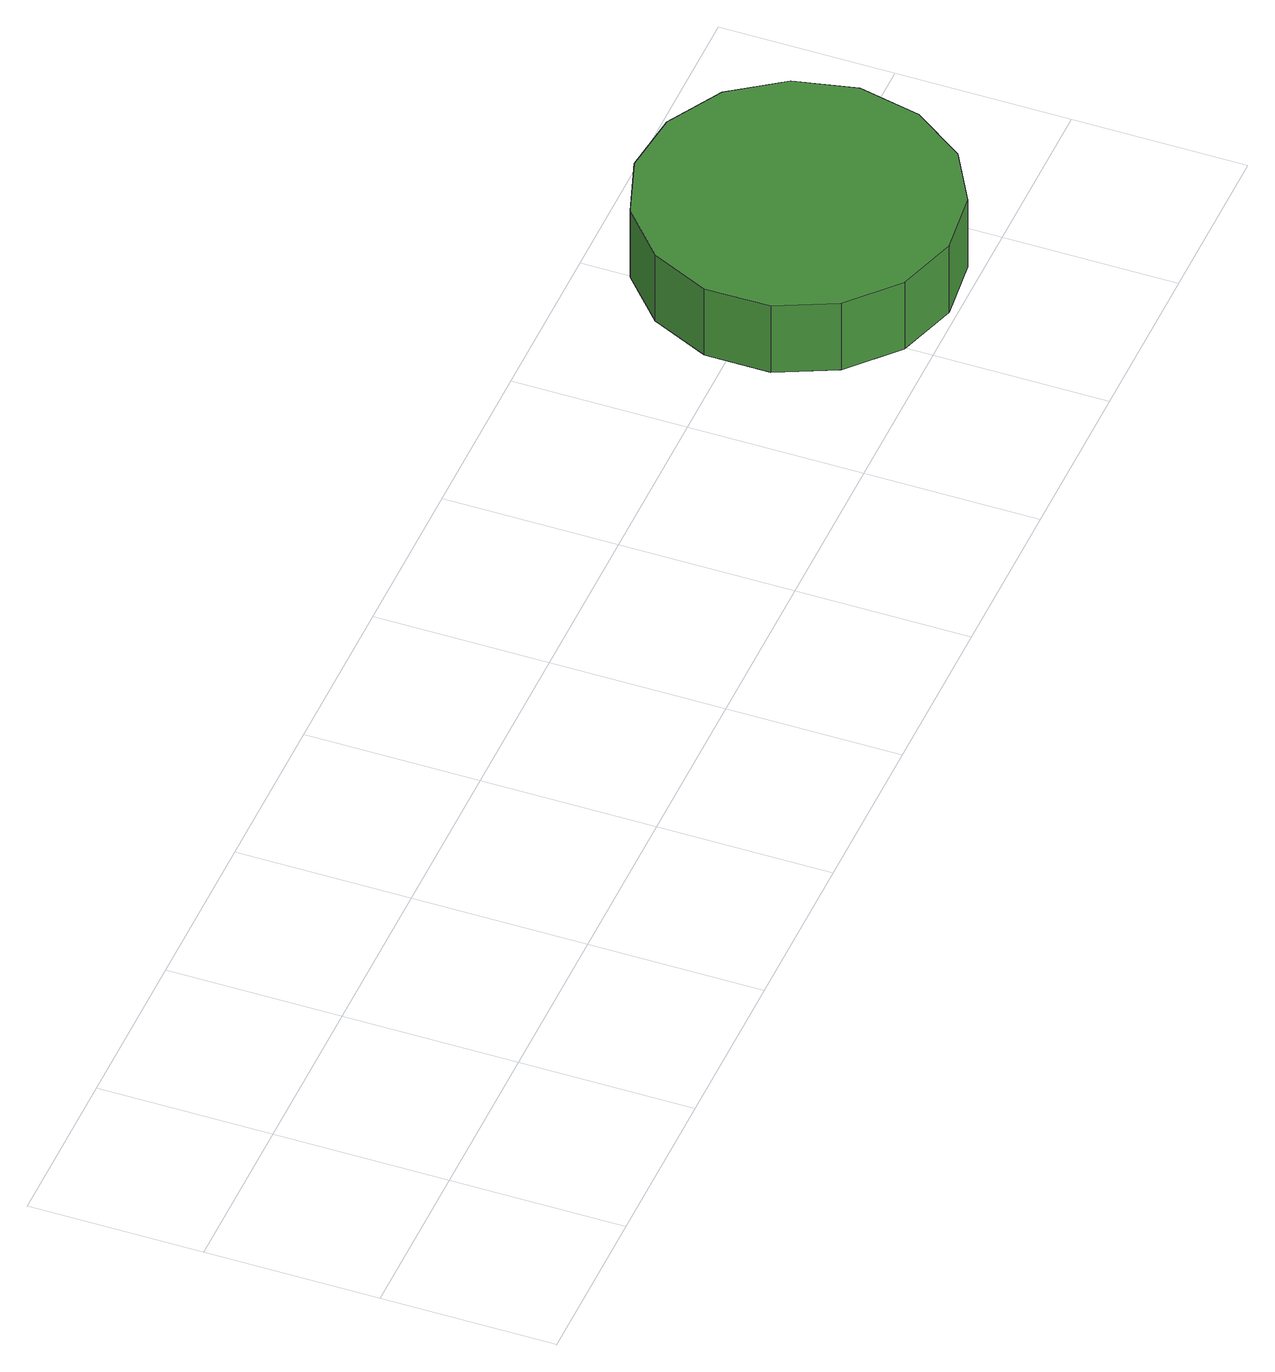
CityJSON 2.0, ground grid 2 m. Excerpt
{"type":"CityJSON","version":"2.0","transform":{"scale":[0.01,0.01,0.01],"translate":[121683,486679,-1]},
"CityObjects":{
"tree1":{"type":"SolitaryVegetationObject","attributes":{"function":"something"}},
"tree2":{"type":"SolitaryVegetationObject","attributes":{"function":"something"},"geometry":[{"type":"MultiSurface","lod":"1","boundaries":[[[0,1,2,3,4,5,6,7,8,9,10,11,12,13,14]],[[15,16,17,18,19,20,21,22,23,24,25,26,27,28,29]],[[0,29,28,1]],[[1,28,27,2]],[[2,27,26,3]],[[3,26,25,4]],[[4,25,24,5]],[[5,24,23,6]],[[6,23,22,7]],[[7,22,21,8]],[[8,21,20,9]],[[9,20,19,10]],[[10,19,18,11]],[[11,18,17,12]],[[12,17,16,13]],[[13,16,15,14]],[[14,15,29,0]]]}]},
"tree3":{"type":"SolitaryVegetationObject","attributes":{"function":"something"}},
"tree4":{"type":"SolitaryVegetationObject","attributes":{"function":"something"}}
},
"vertices":[
[1668,188,173],[1652,260,173],[1609,321,173],[1544,358,173],[1470,366,173],[1399,343,173],[1344,293,173],[1313,225,173],[1313,150,173],[1344,82,173],[1399,32,173],[1470,9,173],[1544,17,173],[1609,54,173],[1652,115,173],[1652,115,79],[1609,54,79],[1544,17,79],[1470,9,79],[1399,32,79],[1344,82,79],[1313,150,79],[1313,225,79],[1344,293,79],[1399,343,79],[1470,366,79],[1544,358,79],[1609,321,79],[1652,260,79],[1668,188,79]
]}
